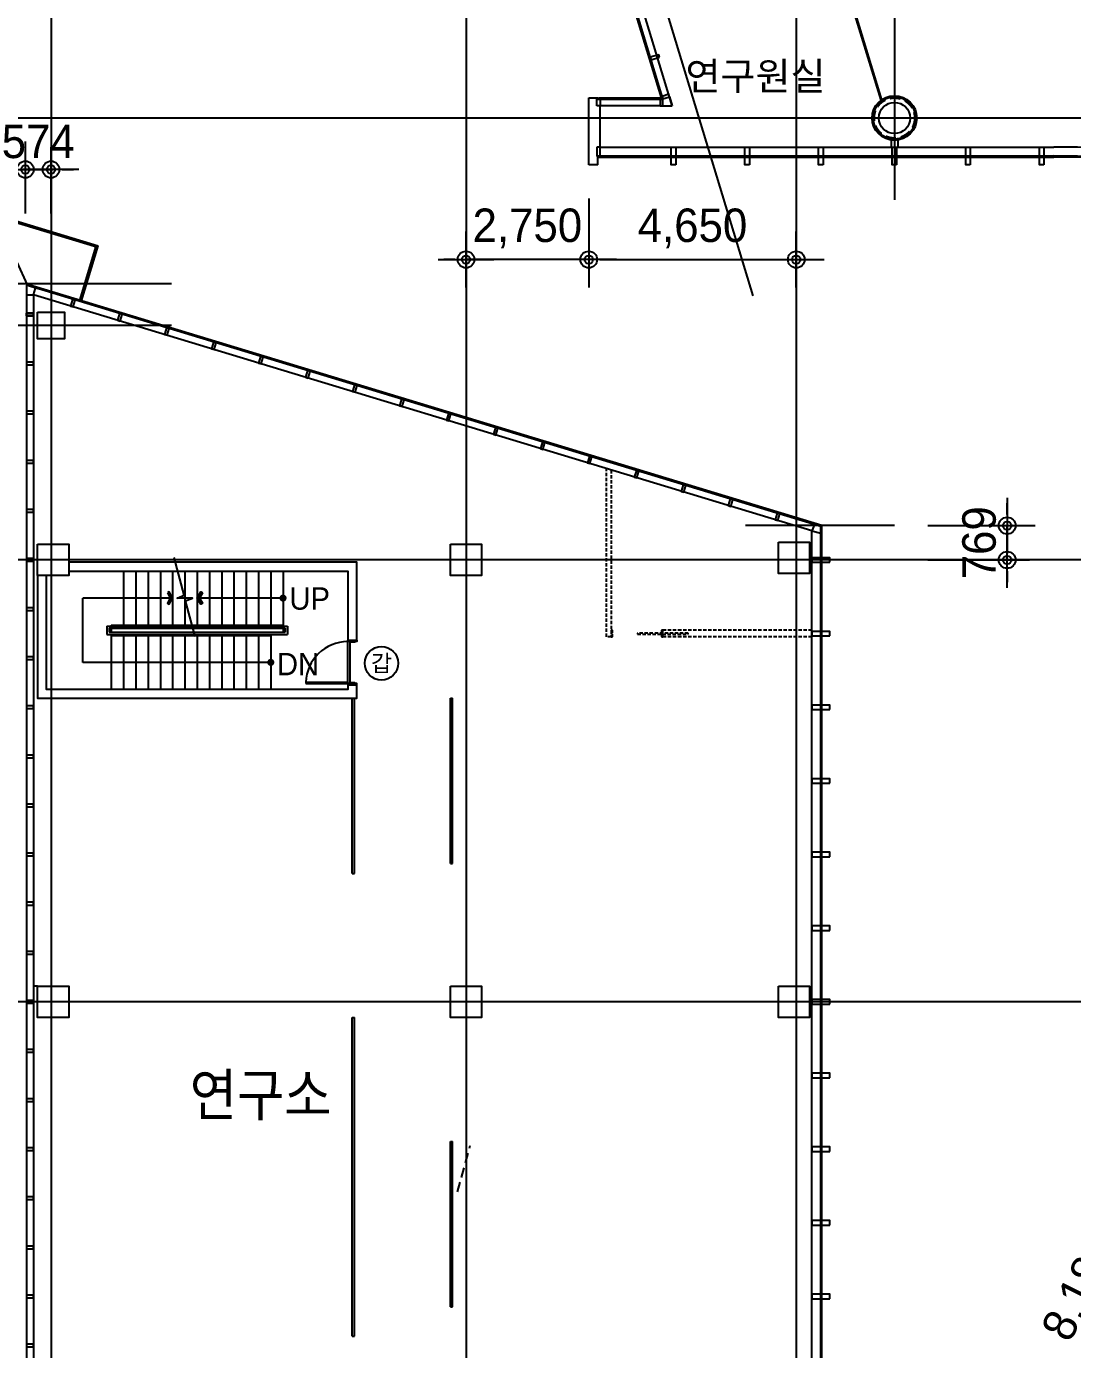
# Model space of a CAD drawing. Header units: metres. Extents: x 630750 to 860239, y 578133 to 726633.
# Drawn here: x 678954 to 702395, y 641622 to 671261 of the extents above; entities that cross this region are included whole.
import ezdxf
from ezdxf.enums import TextEntityAlignment as Align

# ---------------------------------------------------------------- set-up
doc = ezdxf.new("R2010")
doc.units = ezdxf.units.M
doc.header["$LTSCALE"] = 300
doc.linetypes.add('HID1', pattern=[0.375, 0.25, -0.125])
doc.layers.get('Defpoints').update_dxf_attribs({"color": 8})
for name, color, linetype in [('A-CEN-1', 1, 'Continuous'), ('A-CON', 2, 'Continuous'), ('A-DIM', 7, 'Continuous'), ('A-DOR', 4, 'Continuous'), ('A-MULL', 7, 'Continuous'), ('A-STAIR', 4, 'Continuous'), ('A-SYM1', 7, 'Continuous'), ('A-TXT', 3, 'Continuous'), ('A-TXT-S', 3, 'Continuous'), ('A-WAL-DW', 7, 'Continuous'), ('A-WALL-CONC', 2, 'Continuous'), ('A-WIN-GLASS', 4, 'Continuous'), ('AL', 4, 'Continuous'), ('DIM', 7, 'Continuous'), ('DOR', 4, 'Continuous'), ('exterior wall$0$CHECK', 6, 'Continuous'), ('INT', 117, 'Continuous'), ('KUK-WALL-DRYWALL', 4, 'Continuous'), ('KUK-WALL-FIN 1', 30, 'Continuous'), ('STL1', 4, 'Continuous'), ('블럭', 7, 'Continuous'), ('외장그레이팅', 4, 'Continuous'), ('프레임', 5, 'Continuous')]:
    doc.layers.add(name, color=color, linetype=linetype)
doc.styles.add('TEXT', font='')
doc.styles.add('TEXT(돋음)', font='')
doc.styles.add('돋움', font='')
doc.styles.get('TEXT').set_extended_font_data('DotumChe')
doc.styles.get('TEXT(돋음)').set_extended_font_data('Dotum')
doc.styles.get('돋움').set_extended_font_data('Dotum')
doc.dimstyles.new('DIM250', dxfattribs={"dimscale": 250, "dimtxt": 3, "dimasz": 1, "dimexe": 2, "dimexo": 3, "dimgap": 1, "dimtad": 1, "dimdec": 0, "dimzin": 0, "dimdsep": 46, "dimlunit": 6, "dimtxsty": 'TEXT(돋음)', "dimblk": 'Z_DOT', "dimcen": 2.5, "dimdle": 2, "dimclrd": 256, "dimclre": 256, "dimclrt": 3, "dimadec": 0, "dimazin": 0, "dimtfac": 1, "dimtdec": 0, "dimtix": 1, "dimtmove": 2, "dimatfit": 3, "dimldrblk": 'Z_DOT', "dimfxl": 1, "dimtolj": 1, "dimtzin": 0, "dimarcsym": 0})

# ---------------------------------------------------------------- blocks, each defined once
blk = doc.blocks.new('Z_DOT')
at = {"layer": 'DIM', "color": 7}
for p, q in [((0, -2.5), (0, 2.5)), ((-2.5, 0), (2.5, 0))]:
    blk.add_line(p, q, dxfattribs=at)
for radius in [0.75, 0.375]:
    blk.add_circle((0, 0), radius, dxfattribs=at)
blk = doc.blocks.new('*D55')
at = {"layer": 'A-DIM', "lineweight": -2, "transparency": 16777216}
for p, q in [((678930, 667069), (678930, 668557)), ((679505, 667069), (679505, 668557)), ((678680, 668057), (678430, 668057)), ((678930, 668057), (679505, 668057)), ((679755, 668057), (680005, 668057))]:
    blk.add_line(p, q, dxfattribs=at)
at = {"layer": 'Defpoints', "color": 0, "transparency": 16777216}
for p in [(679505, 668057), (678930, 666319), (679505, 666319)]:
    blk.add_point(p, dxfattribs=at)
at = {"layer": 'A-DIM', "lineweight": -2, "transparency": 16777216, "xscale": 250, "yscale": 250, "zscale": 250}
blk.add_blockref('Z_DOT', (678930, 668057), dxfattribs=at)
at = {"layer": 'A-DIM', "lineweight": -2, "transparency": 16777216, "xscale": 250, "yscale": 250, "zscale": 250, "rotation": 180}
blk.add_blockref('Z_DOT', (679505, 668057), dxfattribs=at)
at = {"layer": 'A-DIM', "color": 3, "transparency": 16777216, "insert": (679218, 668682), "char_height": 750, "attachment_point": 5, "style": 'TEXT(돋음)'}
blk.add_mtext('\\A1;574', dxfattribs=at)
blk = doc.blocks.new('*D56')
at = {"layer": 'A-DIM', "lineweight": -2, "transparency": 16777216}
for p, q in [((700930, 660329), (700930, 660579)), ((699155, 660079), (701430, 660079)), ((700930, 659310), (700930, 660079)), ((699155, 659310), (701430, 659310)), ((700930, 659060), (700930, 658810))]:
    blk.add_line(p, q, dxfattribs=at)
at = {"layer": 'Defpoints', "color": 0, "transparency": 16777216}
for p in [(698405, 660079), (700930, 660079), (698405, 659310)]:
    blk.add_point(p, dxfattribs=at)
at = {"layer": 'A-DIM', "lineweight": -2, "transparency": 16777216, "xscale": 250, "yscale": 250, "zscale": 250}
for p, rotation in [((700930, 660079), 270), ((700930, 659310), 90)]:
    blk.add_blockref('Z_DOT', p, dxfattribs=dict(at, rotation=rotation))
at = {"layer": 'A-DIM', "color": 3, "transparency": 16777216, "insert": (700304, 659695), "char_height": 750, "attachment_point": 5, "rotation": 90, "style": 'TEXT(돋음)'}
blk.add_mtext('\\A1;769', dxfattribs=at)
blk = doc.blocks.new('dor-1000x200conc')
at = {"layer": 'A-DOR'}
for p, q in [((30, 1140), (30, 200)), ((60, 1140), (30, 1140)), ((60, 1140), (60, 200)), ((30, 200), (60, 200))]:
    blk.add_line(p, q, dxfattribs=at)
for points in [[(0, 200), (0, 0), (30, 0), (30, 45), (45, 45), (45, 155), (30, 155), (30, 200)], [(1000, 200), (1000, 0), (970, 0), (970, 45), (955, 45), (955, 155), (970, 155), (970, 200)]]:
    blk.add_lwpolyline(points, close=True, dxfattribs=at)
blk.add_arc((30, 200), 940, 0, 88.1729, dxfattribs=at)
at = {"layer": 'DOR', "color": 9}
for points in [[(30, 200), (970, 200)], [(955, 155), (45, 155)]]:
    blk.add_lwpolyline(points, dxfattribs=at)
blk = doc.blocks.new('*D78')
at = {"layer": 'A-DIM', "lineweight": -2, "transparency": 16777216}
for p, q in [((688804, 667410), (688804, 665540)), ((691554, 667410), (691554, 665540)), ((688554, 666040), (688304, 666040)), ((691554, 666040), (688804, 666040)), ((691804, 666040), (692054, 666040))]:
    blk.add_line(p, q, dxfattribs=at)
at = {"layer": 'Defpoints', "color": 0, "transparency": 16777216}
for p in [(688804, 668160), (691554, 668160), (688804, 666040)]:
    blk.add_point(p, dxfattribs=at)
at = {"layer": 'A-DIM', "lineweight": -2, "transparency": 16777216, "xscale": 250, "yscale": 250, "zscale": 250}
blk.add_blockref('Z_DOT', (688804, 666040), dxfattribs=at)
at = {"layer": 'A-DIM', "lineweight": -2, "transparency": 16777216, "xscale": 250, "yscale": 250, "zscale": 250, "rotation": 180}
blk.add_blockref('Z_DOT', (691554, 666040), dxfattribs=at)
at = {"layer": 'A-DIM', "color": 3, "transparency": 16777216, "insert": (690179, 666738), "char_height": 750, "attachment_point": 5, "style": 'TEXT(돋음)'}
blk.add_mtext('\\A1;2,750', dxfattribs=at)
blk = doc.blocks.new('*D79')
at = {"layer": 'A-DIM', "lineweight": -2, "transparency": 16777216}
for p, q in [((691554, 667410), (691554, 665540)), ((696204, 667410), (696204, 665540)), ((691804, 666040), (695954, 666040))]:
    blk.add_line(p, q, dxfattribs=at)
at = {"layer": 'Defpoints', "color": 0, "transparency": 16777216}
for p in [(691554, 668160), (696204, 668160), (696204, 666040)]:
    blk.add_point(p, dxfattribs=at)
at = {"layer": 'A-DIM', "lineweight": -2, "transparency": 16777216, "xscale": 250, "yscale": 250, "zscale": 250, "rotation": 180}
blk.add_blockref('Z_DOT', (691554, 666040), dxfattribs=at)
at = {"layer": 'A-DIM', "lineweight": -2, "transparency": 16777216, "xscale": 250, "yscale": 250, "zscale": 250}
blk.add_blockref('Z_DOT', (696204, 666040), dxfattribs=at)
at = {"layer": 'A-DIM', "color": 3, "transparency": 16777216, "insert": (693879, 666738), "char_height": 750, "attachment_point": 5, "style": 'TEXT(돋음)'}
blk.add_mtext('\\A1;4,650', dxfattribs=at)
blk = doc.blocks.new('*D84')
at = {"layer": 'A-DIM', "lineweight": -2, "transparency": 16777216}
for p, q in [((706612, 645542), (704637, 646543)), ((701497, 639244), (704970, 646094)), ((702913, 638246), (700938, 639247))]:
    blk.add_line(p, q, dxfattribs=at)
at = {"layer": 'Defpoints', "color": 0, "transparency": 16777216}
for p in [(705083, 646317), (707280, 645203), (703582, 637907)]:
    blk.add_point(p, dxfattribs=at)
at = {"layer": 'A-DIM', "lineweight": -2, "transparency": 16777216, "xscale": 250, "yscale": 250, "zscale": 250}
for p, rotation in [((705083, 646317), 63.11574874095299), ((701384, 639021), 243.115748740953)]:
    blk.add_blockref('Z_DOT', p, dxfattribs=dict(at, rotation=rotation))
at = {"layer": 'A-DIM', "color": 3, "transparency": 16777216, "insert": (702612, 642984), "char_height": 750, "attachment_point": 5, "rotation": 63.1157, "style": 'TEXT(돋음)'}
blk.add_mtext('\\A1;8,180', dxfattribs=at)

msp = doc.modelspace()

# ---------------------------------------------------------------- hatches: boundary and pattern name
at = {"layer": 'A-SYM1'}
for points in [[(682149.911, 658592.931), (682111.421, 658570.709), (682178.087, 658455.239), (682111.421, 658339.768), (682149.911, 658317.546), (682229.407, 658455.239)], [(682858.904, 658592.931), (682897.394, 658570.709), (682830.727, 658455.239), (682897.394, 658339.768), (682858.904, 658317.546), (682779.407, 658455.239)]]:
    msp.add_hatch(color=7, dxfattribs=at).paths.add_polyline_path(points)
h = msp.add_hatch(color=7, dxfattribs=at)
edge = h.paths.add_edge_path()
edge.add_arc((684704.407, 658455.239), 80, 180, 360)
edge.add_arc((684704.407, 658455.239), 80, 360, 540)
h = msp.add_hatch(color=7, dxfattribs=at)
edge = h.paths.add_edge_path()
edge.add_arc((684429.446, 657015.239), 80, 180, 360)
edge.add_arc((684429.446, 657015.239), 80, 360, 540)

# ---------------------------------------------------------------- linework, layer by layer
at = {"elevation": 0}
for points in [[(693504.405, 668160.236), (693404.405, 668160.236), (693404.405, 668560.236), (693504.405, 668560.236)], [(695153.802, 668160.244), (695053.802, 668160.244), (695053.802, 668560.244), (695153.802, 668560.244)], [(696803.802, 668160.244), (696703.802, 668160.244), (696703.802, 668560.244), (696803.802, 668560.244)], [(698453.802, 668160.244), (698353.802, 668160.244), (698353.802, 668560.244), (698453.802, 668560.244)], [(700103.802, 668160.244), (700003.802, 668160.244), (700003.802, 668560.244), (700103.802, 668560.244)], [(701753.802, 668160.244), (701653.802, 668160.244), (701653.802, 668560.244), (701753.802, 668560.244)], [(696953.817, 659260.361), (696953.817, 659360.361), (696553.817, 659360.361), (696553.817, 659260.361)], [(696953.817, 657610.361), (696953.817, 657710.361), (696553.817, 657710.361), (696553.817, 657610.361)], [(696953.817, 655960.361), (696953.817, 656060.361), (696553.817, 656060.361), (696553.817, 655960.361)], [(696953.817, 654310.361), (696953.817, 654410.361), (696553.817, 654410.361), (696553.817, 654310.361)], [(696953.817, 652660.361), (696953.817, 652760.361), (696553.817, 652760.361), (696553.817, 652660.361)], [(696953.817, 651010.361), (696953.817, 651110.361), (696553.817, 651110.361), (696553.817, 651010.361)], [(696953.817, 649360.361), (696953.817, 649460.361), (696553.817, 649460.361), (696553.817, 649360.361)], [(696953.817, 647710.361), (696953.817, 647810.361), (696553.817, 647810.361), (696553.817, 647710.361)], [(696953.817, 646060.361), (696953.817, 646160.361), (696553.817, 646160.361), (696553.817, 646060.361)], [(696953.817, 644410.361), (696953.817, 644510.361), (696553.817, 644510.361), (696553.817, 644410.361)], [(696953.817, 642760.361), (696953.817, 642860.361), (696553.817, 642860.361), (696553.817, 642760.361)]]:
    msp.add_lwpolyline(points, close=True, dxfattribs=at)
at = {"layer": 'A-CEN-1', "linetype": 'Continuous'}
for p, q in [((679504.405, 706258.824, 0), (679504.405, 627125.804, 0)), ((688804.405, 706258.824, 0), (688804.405, 632129.177, 0)), ((696204.405, 706258.824, 0), (696204.405, 636401.264, 0)), ((698404.405, 706258.824, 0), (698404.405, 667379.248, 0)), ((685914.165, 695937.926, 0), (695233.805, 665224.837, 0)), ((795684.429, 669210.238, 0), (657202.595, 669210.212, 0)), ((682204.407, 665495.216, 0), (657202.596, 665495.212, 0)), ((682204.407, 664560.239, 0), (657202.595, 664560.217, 0)), ((698404.574, 660078.874, 0), (695068.268, 660078.874, 0)), ((795684.429, 659310.238, 0), (657202.595, 659310.212, 0)), ((795684.429, 649410.238, 0), (657202.595, 649410.239, 0))]:
    msp.add_line(p, q, dxfattribs=at)
at = {"layer": 'A-CON', "elevation": 0}
for points in [[(679204.4, 664860.237), (679804.4, 664860.237), (679804.4, 664260.237), (679204.4, 664260.237)], [(679204.405, 659660.237), (679904.405, 659660.237), (679904.405, 658960.237), (679204.405, 658960.237)], [(688454.405, 659660.217), (689154.405, 659660.217), (689154.405, 658960.217), (688454.405, 658960.217)], [(695804.406, 659710.239), (696504.406, 659710.239), (696504.406, 659010.239), (695804.406, 659010.239)], [(679204.405, 649760.238), (679904.405, 649760.238), (679904.405, 649060.238), (679204.405, 649060.238)], [(688454.405, 649760.238), (689154.405, 649760.238), (689154.405, 649060.238), (688454.405, 649060.238)], [(695804.406, 649760.24), (696504.406, 649760.24), (696504.406, 649060.24), (695804.406, 649060.24)]]:
    msp.add_lwpolyline(points, close=True, dxfattribs=at)
at = {"layer": 'A-CON'}
msp.add_circle((698404.413, 669210.241, 0), 350, dxfattribs=at)
at = {"layer": 'A-MULL'}
for p, q in [((696611.89, 660104.142, 0), (696554.406, 659958.74, 0)), ((696753.817, 660061.076, 0), (696611.89, 660104.142, 0)), ((696554.406, 659958.74, 0), (696753.817, 659912.759, 0)), ((696753.817, 659912.759, 0), (696753.817, 660061.076, 0))]:
    msp.add_line(p, q, dxfattribs=at)
at = {"layer": 'A-STAIR'}
for p, q in [((681129.446, 659060.222, 0), (681129.446, 657850.222, 0)), ((681404.446, 659060.215, 0), (681404.446, 657850.215, 0)), ((681679.446, 659060.215, 0), (681679.446, 657850.215, 0)), ((681954.446, 659060.215, 0), (681954.446, 657850.215, 0)), ((682229.446, 659060.215, 0), (682229.446, 657850.215, 0)), ((682504.446, 659060.215, 0), (682504.446, 657850.215, 0)), ((682779.446, 659060.215, 0), (682779.446, 657850.215, 0)), ((683054.446, 659060.215, 0), (683054.446, 657850.215, 0)), ((683329.446, 659060.215, 0), (683329.446, 657850.215, 0)), ((683604.446, 659060.215, 0), (683604.446, 657850.215, 0)), ((683879.446, 659060.215, 0), (683879.446, 657850.215, 0)), ((684154.446, 659060.215, 0), (684154.446, 657850.215, 0)), ((684429.446, 659060.215, 0), (684429.446, 657850.215, 0)), ((684704.446, 659060.215, 0), (684704.446, 657830.215, 0)), ((680754.446, 657830.222, 0), (680754.446, 657640.222, 0)), ((680754.446, 657830.222, 0), (684804.446, 657830.215, 0)), ((680804.446, 657780.222, 0), (680804.446, 657690.222, 0)), ((680804.446, 657780.222, 0), (684754.446, 657780.215, 0)), ((680854.446, 657850.222, 0), (684704.446, 657850.215, 0)), ((680854.446, 657850.222, 0), (680854.446, 657830.222, 0)), ((680854.446, 657780.222, 0), (680854.446, 657690.222, 0)), ((684704.446, 657780.215, 0), (684704.446, 657690.215, 0)), ((684754.446, 657780.215, 0), (684754.446, 657690.215, 0)), ((684804.446, 657830.215, 0), (684804.446, 657640.215, 0)), ((680754.446, 657640.222, 0), (684804.446, 657640.215, 0)), ((680804.446, 657690.222, 0), (684754.446, 657690.215, 0)), ((680854.446, 657640.222, 0), (680854.446, 656410.222, 0)), ((680854.446, 657620.222, 0), (684429.446, 657620.215, 0)), ((681129.446, 657620.222, 0), (681129.446, 656410.222, 0)), ((681404.446, 657620.215, 0), (681404.446, 656410.215, 0)), ((681679.446, 657620.215, 0), (681679.446, 656410.215, 0)), ((681954.446, 657620.215, 0), (681954.446, 656410.215, 0)), ((682229.446, 657620.215, 0), (682229.446, 656410.215, 0)), ((682504.446, 657620.215, 0), (682504.446, 656410.215, 0)), ((682779.446, 657620.215, 0), (682779.446, 656410.215, 0)), ((683054.446, 657620.215, 0), (683054.446, 656410.215, 0)), ((683329.446, 657620.215, 0), (683329.446, 656410.215, 0)), ((683604.446, 657620.215, 0), (683604.446, 656410.215, 0)), ((683879.446, 657620.215, 0), (683879.446, 656410.215, 0)), ((684154.446, 657620.215, 0), (684154.446, 656410.215, 0)), ((684429.446, 657620.215, 0), (684429.446, 657640.215, 0)), ((684429.446, 657620.215, 0), (684429.446, 656410.215, 0))]:
    msp.add_line(p, q, dxfattribs=at)
at = {"layer": 'A-SYM1', "color": 7}
for p, q in [((682229.407, 658455.239, 0), (680216.906, 658455.239, 0)), ((680216.906, 657015.239, 0), (680216.906, 658455.239, 0)), ((684704.407, 658455.239, 0), (682779.407, 658455.239, 0)), ((684429.446, 657015.239, 0), (680216.906, 657015.239, 0))]:
    msp.add_line(p, q, dxfattribs=at)
at = {"layer": 'A-SYM1', "color": 7, "elevation": 0}
for points in [[(682735.527, 657592.809), (682521.326, 658392.219), (682678.312, 658455.215), (682330.579, 658455.215), (682487.566, 658518.212), (682261.341, 659362.495)], [(682735.527, 657592.809), (682521.326, 658392.219), (682678.313, 658455.215), (682330.579, 658455.215), (682487.566, 658518.212), (682261.341, 659362.495)]]:
    msp.add_lwpolyline(points, dxfattribs=at)
for points in [[(682111.421, 658570.709), (682178.087, 658455.239), (682111.421, 658339.768), (682149.911, 658317.546), (682229.407, 658455.239), (682149.911, 658592.931)], [(682897.394, 658570.709), (682830.727, 658455.239), (682897.394, 658339.768), (682858.904, 658317.546), (682779.407, 658455.239), (682858.904, 658592.931)]]:
    msp.add_lwpolyline(points, close=True, dxfattribs=at)
at = {"layer": 'A-WAL-DW'}
for p, q in [((698329.407, 668766.53, 0), (698329.407, 668560.236, 0)), ((698479.407, 668766.53, 0), (698479.407, 668560.236, 0)), ((696504.406, 659372.521, 0), (696553.817, 659372.521, 0)), ((696504.406, 659222.524, 0), (696553.817, 659222.524, 0)), ((679110.409, 652785.239, 0), (679110.401, 652635.239, 0)), ((679204.405, 649760.238, 0), (679135.406, 649760.238, 0))]:
    msp.add_line(p, q, dxfattribs=at)
at = {"layer": 'A-WAL-DW', "color": 251, "linetype": 'HID1'}
for p, q in [((691953.818, 657585.289, 0), (691953.818, 661354.56, 0)), ((692053.818, 661324.216, 0), (692053.818, 657585.289, 0)), ((696553.811, 657735.289, 0), (693183.818, 657735.289, 0)), ((692053.818, 657585.289, 0), (691953.818, 657585.289, 0)), ((696553.811, 657585.289, 0), (693183.818, 657585.289, 0))]:
    msp.add_line(p, q, dxfattribs=at)
at = {"layer": 'A-WAL-DW', "color": 251, "linetype": 'HID1', "elevation": 0}
for points in [[(692053.818, 657585.289), (692083.818, 657585.289), (692083.818, 657645.289), (692073.818, 657645.289), (692073.818, 657675.289), (692083.818, 657675.289), (692083.818, 657735.289), (692053.818, 657735.289)], [(692053.818, 657735.289), (692053.818, 657585.289)]]:
    msp.add_lwpolyline(points, dxfattribs=at)
for points in [[(693183.818, 657735.289), (693183.818, 657675.289), (693213.818, 657675.289), (693213.818, 657735.289), (693183.818, 657735.289)], [(692646.318, 657672.789), (692646.318, 657647.789), (693781.318, 657647.789), (693781.318, 657672.789), (692646.318, 657672.789)], [(693183.818, 657645.289), (693183.818, 657585.289), (693213.818, 657585.289), (693213.818, 657645.289), (693183.818, 657645.289)]]:
    msp.add_lwpolyline(points, close=True, dxfattribs=at)
at = {"layer": 'A-WALL-CONC', "elevation": 0}
for points in [[(679904.235, 659060.239), (686154.407, 659060.239), (686154.407, 657510.239), (686354.407, 657510.239), (686354.407, 659260.239), (679904.235, 659260.239)], [(679204.405, 658960.239), (679204.405, 656210.239), (686354.407, 656210.239), (686354.407, 656510.239), (686154.407, 656510.239), (686154.407, 656410.239), (679404.405, 656410.239), (679404.405, 658960.239)]]:
    msp.add_lwpolyline(points, dxfattribs=at)
at = {"layer": 'A-WIN-GLASS'}
for p, q in [((693183.828, 669660.047, 0), (688287.204, 685796.983, 0)), ((693206.794, 669667.016, 0), (688310.17, 685803.952, 0)), ((691774.405, 669660.219, 0), (693184.384, 669660.219, 0)), ((691774.405, 669636.219, 0), (691774.405, 669660.219, 0)), ((691774.405, 669636.219, 0), (693184.384, 669636.219, 0)), ((693206.785, 669667.016, 0), (693183.819, 669660.047, 0)), ((693184.384, 669636.219, 0), (693184.384, 669660.219, 0)), ((693214.384, 669480.219, 0), (693426.5, 669480.219, 0)), ((691774.404, 668360.355, 0), (691774.404, 668336.355, 0)), ((691774.404, 668360.236, 0), (701974.657, 668360.236, 0)), ((691774.404, 668336.236, 0), (701974.657, 668336.236, 0)), ((696778.406, 660078.874, 0), (678930.406, 665494.706, 0)), ((696754.406, 660061.076, 0), (678954.406, 665462.343, 0)), ((678954.406, 665462.343, 0), (678954.406, 626717.931, 0)), ((679212.479, 665384.033, 0), (678954.406, 665462.343, 0)), ((678954.406, 665462.343, 0), (678954.406, 665192.65, 0)), ((678954.406, 665251.982, 0), (679110.406, 665251.982, 0)), ((679110.406, 665251.982, 0), (679155.703, 665401.261, 0)), ((678954.406, 664780.236, 0), (678954.406, 664840.236, 0)), ((678954.406, 664840.236, 0), (679110.406, 664840.236, 0)), ((679110.406, 664840.236, 0), (679110.406, 664780.236, 0)), ((679110.406, 664780.236, 0), (678954.406, 664780.236, 0)), ((696778.406, 639935.833, 0), (696778.406, 660078.874, 0)), ((696754.406, 639943.187, 0), (696754.406, 660061.076, 0))]:
    msp.add_line(p, q, dxfattribs=at)
at = {"layer": 'A-WIN-GLASS', "color": 9}
for p, q in [((693426.5, 669480.219, 0), (688468.16, 685820.542, 0)), ((693154.384, 669480.219, 0), (691811.905, 669480.219, 0)), ((691811.905, 668560.236, 0), (701974.52, 668560.236, 0)), ((696554.406, 659958.74, 0), (679110.406, 665251.982, 0)), ((679110.406, 665251.982, 0), (679110.406, 626833.618, 0)), ((696554.406, 639769.79, 0), (696554.406, 659958.74, 0))]:
    msp.add_line(p, q, dxfattribs=at)
at = {"layer": 'A-WIN-GLASS', "elevation": 0}
for points in [[(693141.634, 670570.523), (693124.212, 670627.938), (692932.83, 670569.865), (692950.252, 670512.45)], [(691736.905, 669480.249), (691736.905, 669636.249), (691811.905, 669636.249), (691811.905, 669480.249)], [(693214.384, 669636.219), (693154.384, 669636.219), (693154.384, 669480.219), (693214.384, 669480.219)], [(693364.783, 669683.609), (693347.361, 669741.024), (693198.074, 669695.724), (693215.496, 669638.309)], [(691736.904, 668560.355), (691736.904, 668360.355), (691811.904, 668360.355), (691811.904, 668560.355)], [(680046.638, 665130.914), (679989.223, 665148.336), (679943.926, 664999.057), (680001.341, 664981.635)], [(678954.406, 664840.236), (678954.406, 664780.236), (679110.406, 664780.236), (679110.406, 664840.236)], [(681099.245, 664811.509), (681041.83, 664828.931), (680996.532, 664679.652), (681053.947, 664662.23)], [(682151.851, 664492.104), (682094.436, 664509.526), (682049.139, 664360.247), (682106.554, 664342.825)], [(683204.458, 664172.699), (683147.043, 664190.121), (683101.745, 664040.842), (683159.16, 664023.42)], [(678954.406, 663740.236), (678954.406, 663680.236), (679110.406, 663680.236), (679110.406, 663740.236)], [(684257.064, 663853.294), (684199.649, 663870.716), (684154.352, 663721.437), (684211.767, 663704.015)], [(685309.671, 663533.889), (685252.256, 663551.311), (685206.958, 663402.032), (685264.373, 663384.61)], [(686362.277, 663214.484), (686304.862, 663231.906), (686259.565, 663082.627), (686316.98, 663065.205)], [(687414.884, 662895.079), (687357.469, 662912.501), (687312.171, 662763.222), (687369.586, 662745.8)], [(678954.406, 662640.236), (678954.406, 662580.236), (679110.406, 662580.236), (679110.406, 662640.236)], [(688467.49, 662575.674), (688410.075, 662593.096), (688364.778, 662443.817), (688422.193, 662426.395)], [(689520.097, 662256.269), (689462.682, 662273.691), (689417.384, 662124.412), (689474.799, 662106.99)], [(690572.703, 661936.864), (690515.288, 661954.286), (690469.991, 661805.007), (690527.406, 661787.585)], [(691625.31, 661617.459), (691567.895, 661634.881), (691522.597, 661485.602), (691580.012, 661468.18)], [(678954.406, 661540.236), (678954.406, 661480.236), (679110.406, 661480.236), (679110.406, 661540.236)], [(692677.916, 661298.054), (692620.501, 661315.476), (692575.204, 661166.197), (692632.619, 661148.775)], [(693730.523, 660978.649), (693673.108, 660996.071), (693627.81, 660846.792), (693685.225, 660829.37)], [(694783.129, 660659.244), (694725.714, 660676.666), (694680.417, 660527.387), (694737.832, 660509.965)], [(678954.406, 660440.236), (678954.406, 660380.236), (679110.406, 660380.236), (679110.406, 660440.236)], [(695835.736, 660339.839), (695778.321, 660357.261), (695733.023, 660207.982), (695790.438, 660190.56)], [(678954.406, 659340.236), (678954.406, 659280.236), (679110.406, 659280.236), (679110.406, 659340.236)], [(678954.406, 658240.236), (678954.406, 658180.236), (679110.406, 658180.236), (679110.406, 658240.236)], [(678954.406, 657140.236), (678954.406, 657080.236), (679110.406, 657080.236), (679110.406, 657140.236)], [(678954.406, 656040.236), (678954.406, 655980.236), (679110.406, 655980.236), (679110.406, 656040.236)], [(678954.406, 654940.236), (678954.406, 654880.236), (679110.406, 654880.236), (679110.406, 654940.236)], [(678954.406, 653840.236), (678954.406, 653780.236), (679110.406, 653780.236), (679110.406, 653840.236)], [(678954.406, 652740.236), (678954.406, 652680.236), (679110.406, 652680.236), (679110.406, 652740.236)], [(678954.406, 651640.236), (678954.406, 651580.236), (679110.406, 651580.236), (679110.406, 651640.236)], [(678954.406, 650540.236), (678954.406, 650480.236), (679110.406, 650480.236), (679110.406, 650540.236)], [(678954.406, 649440.236), (678954.406, 649380.236), (679110.406, 649380.236), (679110.406, 649440.236)], [(678954.406, 648340.236), (678954.406, 648280.236), (679110.406, 648280.236), (679110.406, 648340.236)], [(678954.406, 647240.236), (678954.406, 647180.236), (679110.406, 647180.236), (679110.406, 647240.236)], [(678954.406, 646140.236), (678954.406, 646080.236), (679110.406, 646080.236), (679110.406, 646140.236)], [(678954.406, 645040.236), (678954.406, 644980.236), (679110.406, 644980.236), (679110.406, 645040.236)], [(678954.406, 643940.236), (678954.406, 643880.236), (679110.406, 643880.236), (679110.406, 643940.236)], [(678954.406, 642840.236), (678954.406, 642780.236), (679110.406, 642780.236), (679110.406, 642840.236)], [(678954.406, 641740.236), (678954.406, 641680.236), (679110.406, 641680.236), (679110.406, 641740.236)]]:
    msp.add_lwpolyline(points, close=True, dxfattribs=at)
at = {"layer": 'A-WIN-GLASS', "color": 9}
msp.add_arc((701974.405, 645510.236, 0), 23050, 79.4100975, 90, dxfattribs=at)
at = {"layer": 'A-WIN-GLASS'}
for radius in [22850, 22826]:
    msp.add_arc((701974.405, 645510.236, 0), radius, 79.4100975, 90, dxfattribs=at)
at = {"layer": 'AL'}
for p, q in [((693364.608, 669683.556, 0), (693426.5, 669480.219, 0)), ((691811.905, 668560.355, 0), (691811.905, 669480.249, 0)), ((693214.384, 669480.292, 0), (693426.5, 669480.219, 0))]:
    msp.add_line(p, q, dxfattribs=at)
at = {"layer": 'exterior wall$0$CHECK'}
msp.add_line((680017.346, 665139.627, 0), (680024.315, 665162.593, 0), dxfattribs=at)
at = {"layer": 'INT', "linetype": 'HID1', "ltscale": 3}
msp.add_line((688616.346, 645152.61, 0), (688895.871, 646195.81, 0), dxfattribs=at)
msp.add_circle((698404.405, 669210.219, 0), 450.022, dxfattribs=at)
at = {"layer": 'KUK-WALL-DRYWALL'}
for p, q in [((686254.96, 652283.85, 0), (686254.96, 656210.23, 0)), ((686304.96, 652283.85, 0), (686304.96, 656210.23, 0)), ((688454.403, 652510.317, 0), (688454.403, 656213.331, 0)), ((688454.403, 656213.331, 0), (688504.403, 656213.331, 0)), ((688504.403, 652510.317, 0), (688504.403, 656213.331, 0)), ((688454.403, 652510.317, 0), (688504.403, 652510.317, 0)), ((686254.96, 652283.85, 0), (686304.96, 652283.85, 0)), ((686254.96, 641922.508, 0), (686254.96, 649060.238, 0)), ((686254.96, 649060.238, 0), (686304.96, 649060.238, 0)), ((686304.96, 641922.508, 0), (686304.96, 649060.238, 0)), ((688454.403, 642577.961, 0), (688454.403, 646280.975, 0)), ((688454.403, 646280.975, 0), (688504.403, 646280.975, 0)), ((688504.403, 642577.961, 0), (688504.403, 646280.975, 0)), ((688454.403, 642577.961, 0), (688504.403, 642577.961, 0)), ((686254.96, 641922.508, 0), (686304.96, 641922.508, 0))]:
    msp.add_line(p, q, dxfattribs=at)
msp.add_circle((698404.406, 669210.237), 475, dxfattribs=at)
at = {"layer": 'KUK-WALL-FIN 1', "color": 8}
for p, q in [((697415.908, 671878.004, 2253.634), (698104.172, 669611.758, 3421.354)), ((697423.563, 671880.328, 2816.249), (698111.827, 669614.083, 3419.722))]:
    msp.add_line(p, q, dxfattribs=at)
at = {"layer": 'KUK-WALL-FIN 1', "color": 4}
msp.add_lwpolyline([(697424.52, 671880.618), (698112.493, 669615.33), (698111.826, 669614.082), (698104.172, 669611.758), (698102.924, 669612.424), (697414.95, 671877.713)], dxfattribs=at)
at = {"layer": 'KUK-WALL-FIN 1'}
msp.add_circle((698404.406, 669210.237), 500, dxfattribs=at)
at = {"layer": 'STL1'}
for p, q in [((691554.405, 669660.249, 0), (691761.405, 669660.249, 0)), ((691554.405, 668160.249, 0), (691554.405, 669660.249, 0)), ((691761.405, 669660.249, 0), (691761.405, 669636.249, 0)), ((691761.405, 668160.249, 0), (691554.405, 668160.249, 0)), ((691761.405, 668160.249, 0), (691761.405, 668360.355, 0))]:
    msp.add_line(p, q, dxfattribs=at)
at = {"layer": '블럭', "color": 1}
msp.add_circle((686909.705, 656995.45, 0), 375, dxfattribs=at)
at = {"layer": '외장그레이팅'}
for p, q in [((678195.676, 667030.194, 0), (680551.725, 666315.27, 0)), ((678204.388, 667058.902, 0), (680560.436, 666343.978, 0)), ((680148.745, 665124.998, 0), (680510.545, 666317.316, 0)), ((680187.022, 665113.383, 0), (680560.436, 666343.978, 0))]:
    msp.add_line(p, q, dxfattribs=at)
at = {"layer": '프레임'}
msp.add_line((678977.098, 665472.787, 0), (678276.376, 666995.256, 0), dxfattribs=at)

# ---------------------------------------------------------------- block references
at = {"rotation": 90}
msp.add_blockref('dor-1000x200conc', (686354.407, 656510.239, 0), dxfattribs=at)

# ---------------------------------------------------------------- texts
at = {"layer": 'A-TXT', "color": 3, "style": '돋움'}
msp.add_text('연구원실', height=625, rotation=0.0000064, dxfattribs=at).set_placement((693722.014, 669837.01, 0))
at = {"layer": 'A-TXT-S', "color": 3, "style": '돋움'}
for s, p in [('UP', (684846.88, 658195.589)), ('DN', (684567.686, 656727.243))]:
    msp.add_text(s, height=500, dxfattribs=at).set_placement(p)
at = {"layer": 'A-TXT-S', "color": 3, "style": '돋움', "width": 0.9}
msp.add_text('연구소', height=937.5, rotation=0.0000064, dxfattribs=at).set_placement((682612.813, 646860.676, 0))
at = {"layer": '블럭', "style": 'TEXT'}
msp.add_text('갑', height=375, dxfattribs=at).set_placement((686909.705, 656995.45, 0), align=Align.MIDDLE_CENTER)

# ---------------------------------------------------------------- dimensions: what is measured, and where the dimension line sits
at = {"layer": 'A-DIM'}
for base, p1, p2, picture, middle in [((679504.858, 668056.502, 0), (678930.399, 666319.348, 0), (679504.858, 666319.348, 0), '*D55', (679217.628, 668682.01, 0)), ((688804.405, 666039.769, 0), (691554.413, 668160.239, 0), (688804.405, 668160.239, 0), '*D78', (690179.409, 666737.53, 0)), ((696204.405, 666039.769, 0), (691554.413, 668160.239, 0), (696204.405, 668160.239, 0), '*D79', (693879.409, 666737.53, 0))]:
    dim = msp.add_linear_dim(base=base, p1=p1, p2=p2, dimstyle='DIM250', dxfattribs=at)
    dim.commit()
    dim.dimension.update_dxf_attribs({"geometry": picture, "text_midpoint": middle})
dim = msp.add_linear_dim(base=(700929.682, 660079.374, 0), p1=(698404.573, 659310.434, 0), p2=(698404.573, 660079.374, 0), angle=90, dimstyle='DIM250', dxfattribs=at)
dim.commit()
dim.dimension.update_dxf_attribs({"geometry": '*D56', "text_midpoint": (700304.173, 659694.904, 0)})
dim = msp.add_aligned_dim(p1=(703581.565, 637906.937, 0), p2=(707280.464, 645202.834, 0), distance=2463.35, dimstyle='DIM250', dxfattribs=at)
dim.commit()
dim.dimension.update_dxf_attribs({"geometry": '*D84', "text_midpoint": (702611.55, 642984.308, 0)})

doc.saveas('drawing.dxf')
